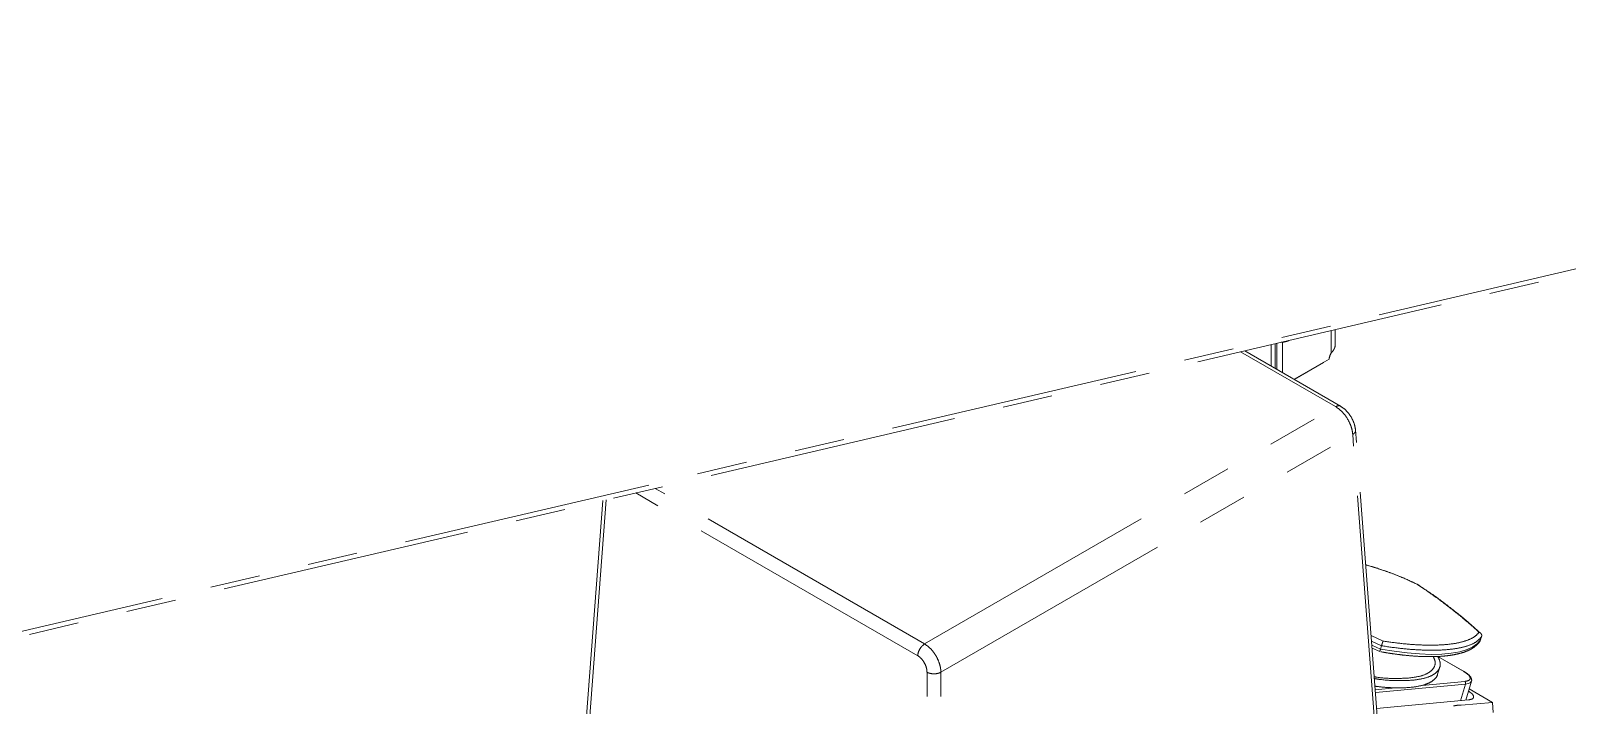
# Paper-space layout 'Blatt1' of a CAD drawing. Header units: millimetres. Extents: x 0 to 1189, y 0 to 841.
# Drawn here: x 772.59 to 811.63, y 144.65 to 161.78 of the extents above; entities that cross this region are included whole.
import ezdxf

# ---------------------------------------------------------------- set-up
doc = ezdxf.new("R2010")
doc.units = ezdxf.units.MM
doc.linetypes.add('PHANTOM', pattern=[12.7, 6.35, -1.27, 1.27, -1.27, 1.27, -1.27])

psp = doc.layouts.new('Blatt1')

# ---------------------------------------------------------------- linework, layer by layer
at = {"color": 7, "linetype": 'PHANTOM', "lineweight": 18}
for p, q in [((765.136, 144.717), (837.724, 161.648)), ((804.202, 153.204), (804.202, 153.829)), ((804.248, 153.178), (804.248, 153.84)), ((804.39, 153.096), (804.39, 153.869)), ((805.73, 153.787), (805.73, 154.186)), ((805.867, 152.243), (803.431, 153.649)), ((805.576, 153.441), (804.684, 152.926)), ((804.691, 152.922), (805.434, 153.351)), ((805.434, 153.359), (805.434, 153.351)), ((806.847, 143.726), (806.248, 151.641)), ((787.125, 149.846), (786.561, 142.389)), ((807.898, 147.665), (807.83, 147.711)), ((806.668, 146.096), (806.864, 146.009)), ((806.907, 146.156), (806.883, 146.074)), ((806.907, 146.157), (806.907, 146.156)), ((809.425, 146.309), (809.45, 146.391)), ((809.45, 146.391), (809.45, 146.391)), ((808.332, 145.434), (808.387, 145.616)), ((809.001, 145.507), (808.342, 145.887)), ((809.047, 144.775), (809.192, 145.257)), ((809.134, 145.065), (809.731, 144.72)), ((809.114, 144.782), (806.783, 144.566)), ((808.934, 144.647), (809.731, 144.72)), ((809.731, 144.72), (809.741, 144.461))]:
    psp.add_line(p, q, dxfattribs=at)
at = {"color": 8, "linetype": 'PHANTOM', "lineweight": 18}
for p, q in [((837.768, 161.779), (765.18, 144.849)), ((805.627, 153.588), (805.627, 154.162)), ((805.742, 152.231), (803.327, 153.625)), ((804.1, 153.805), (804.1, 153.263)), ((795.3, 146.203), (805.742, 152.231)), ((795.713, 145.484), (806.176, 151.524)), ((806.773, 143.631), (806.176, 151.524)), ((795.123, 145.906), (787.96, 150.041)), ((795.3, 146.203), (788.453, 150.156)), ((787.207, 149.865), (786.634, 142.284)), ((806.946, 146.276), (806.643, 146.422)), ((806.654, 146.272), (806.907, 146.156)), ((806.883, 146.074), (806.662, 146.172)), ((808.339, 145.884), (808.989, 145.509)), ((795.36, 137.246), (795.36, 145.484)), ((795.713, 137.246), (795.713, 145.484)), ((809.02, 145.251), (807.944, 145.152)), ((807.26, 145.089), (806.747, 145.042)), ((809.041, 145.185), (806.752, 144.974)), ((809.041, 145.185), (808.915, 144.763))]:
    psp.add_line(p, q, dxfattribs=at)
at = {"color": 8, "linetype": 'PHANTOM', "lineweight": 18, "flags": 128}
for points in [[(809.425, 146.309), (809.346, 146.213), (809.231, 146.13), (809.08, 146.061), (808.896, 146.007), (808.681, 145.969), (808.437, 145.946), (808.166, 145.94), (807.872, 145.95), (807.558, 145.975), (807.227, 146.017), (806.883, 146.074)], [(809.192, 145.257), (809.187, 145.247), (809.159, 145.218), (809.11, 145.197), (809.041, 145.185)]]:
    psp.add_lwpolyline(points, dxfattribs=at)
at = {"color": 7, "linetype": 'PHANTOM', "lineweight": 18, "flags": 128}
psp.add_lwpolyline([(809.001, 145.507), (808.995, 145.509), (808.989, 145.509)], dxfattribs=at)
at = {"color": 7, "linetype": 'PHANTOM', "lineweight": 18}
for centre, radius, start, end in [((804.325, 154.453), 0.588, 273.5668, 292.691), ((805.956, 153.391), 0.384, 149.0482, 172.4361)]:
    psp.add_arc(centre, radius, start, end, dxfattribs=at)
at = {"color": 8, "linetype": 'PHANTOM', "lineweight": 18}
psp.add_arc((808.986, 145.204), 0.0585, 341.7754, 54.5926, dxfattribs=at)
at = {"color": 7, "linetype": 'PHANTOM', "lineweight": 18}
for points, knots in [([(805.726, 153.787), (805.727, 153.777), (805.729, 153.749), (805.7, 153.687), (805.662, 153.629), (805.634, 153.596), (805.627, 153.588)], [0, 0, 0, 0, 0.183444, 0.528673, 0.885381, 1, 1, 1, 1]), ([(806.249, 151.636), (806.239, 151.692), (806.221, 151.806), (806.131, 151.985), (806.008, 152.145), (805.914, 152.21), (805.867, 152.243)], [0, 0, 0, 0, 0.250079, 0.499996, 0.749895, 1, 1, 1, 1]), ([(807.773, 147.736), (807.696, 147.773), (807.527, 147.855), (807.243, 147.971), (806.911, 148.09), (806.667, 148.171), (806.52, 148.211), (806.507, 148.214)], [0, 0, 0, 0, 0.212444, 0.462918, 0.687229, 0.972694, 1, 1, 1, 1]), ([(807.838, 147.705), (807.837, 147.706), (807.834, 147.711), (807.824, 147.716), (807.814, 147.718), (807.809, 147.719)], [0, 0, 0, 0, 0.121013, 0.531539, 1, 1, 1, 1]), ([(809.424, 146.476), (809.333, 146.558), (809.098, 146.772), (808.707, 147.088), (808.289, 147.405), (808.016, 147.586), (807.898, 147.665)], [0, 0, 0, 0, 0.1829296, 0.4782735, 0.7741989, 1, 1, 1, 1]), ([(809.385, 146.501), (809.397, 146.497), (809.419, 146.487), (809.443, 146.46), (809.456, 146.426), (809.452, 146.403), (809.45, 146.391)], [0, 0, 0, 0, 0.250797, 0.501185, 0.760905, 1, 1, 1, 1]), ([(806.883, 146.074), (806.881, 146.068), (806.877, 146.056), (806.873, 146.04), (806.869, 146.027), (806.865, 146.014), (806.863, 146.006), (806.865, 146.011), (806.867, 146.014)], [0, 0, 0, 0, 0.12343, 0.249187, 0.371952, 0.500023, 0.749528, 1, 1, 1, 1]), ([(806.892, 146.004), (806.957, 145.993), (807.103, 145.967), (807.327, 145.936), (807.563, 145.909), (807.792, 145.891), (808.011, 145.881), (808.22, 145.88), (808.415, 145.888), (808.596, 145.905), (808.762, 145.931), (808.912, 145.966), (809.047, 146.009), (809.165, 146.062), (809.267, 146.124), (809.35, 146.198), (809.401, 146.255), (809.416, 146.29), (809.418, 146.293)], [0, 0, 0, 0, 0.051597, 0.117754, 0.184889, 0.252619, 0.320657, 0.388787, 0.456843, 0.524705, 0.592296, 0.659587, 0.726611, 0.793469, 0.860203, 0.926918, 0.994073, 1, 1, 1, 1]), ([(806.907, 146.157), (806.911, 146.168), (806.918, 146.192), (806.93, 146.228), (806.94, 146.258), (806.944, 146.27), (806.946, 146.276)], [0, 0, 0, 0, 0.239082, 0.498815, 0.749203, 1, 1, 1, 1]), ([(808.337, 145.89), (808.362, 145.836), (808.418, 145.716), (808.382, 145.561), (808.251, 145.426), (808.025, 145.328), (807.803, 145.297), (807.692, 145.282)], [0, 0, 0, 0, 0.170044, 0.377533, 0.585022, 0.792511, 1, 1, 1, 1]), ([(807.692, 145.282), (807.566, 145.276), (807.313, 145.264), (806.975, 145.284), (806.768, 145.317), (806.726, 145.324)], [0, 0, 0, 0, 0.444195, 0.88839, 1, 1, 1, 1]), ([(808.33, 145.435), (808.329, 145.43), (808.325, 145.382), (808.261, 145.308), (808.139, 145.215), (808.009, 145.173), (807.944, 145.152)], [0, 0, 0, 0, 0.033992, 0.355995, 0.677997, 1, 1, 1, 1]), ([(809.19, 145.255), (809.191, 145.257), (809.202, 145.276), (809.195, 145.319), (809.169, 145.373), (809.12, 145.426), (809.06, 145.472), (809.014, 145.498), (808.999, 145.506)], [0, 0, 0, 0, 0.018559, 0.227554, 0.409397, 0.653217, 0.885918, 1, 1, 1, 1]), ([(807.26, 145.089), (807.151, 145.093), (806.987, 145.099), (806.802, 145.123), (806.741, 145.132)], [0, 0, 0, 0, 0.664649, 1, 1, 1, 1]), ([(809.116, 145.005), (809.147, 144.984), (809.221, 144.935), (809.258, 144.864), (809.232, 144.804), (809.153, 144.789), (809.114, 144.782)], [0, 0, 0, 0, 0.196443, 0.464295, 0.732148, 1, 1, 1, 1])]:
    psp.add_open_spline(points, degree=3, knots=knots, dxfattribs=at)
at = {"color": 8, "linetype": 'PHANTOM', "lineweight": 18}
for points, knots in [([(805.742, 152.231), (805.764, 152.24), (805.808, 152.259), (805.852, 152.258), (805.866, 152.243), (805.866, 152.243)], [0, 0, 0, 0, 0.4861552, 0.9723103, 1, 1, 1, 1]), ([(806.176, 151.524), (806.172, 151.563), (806.163, 151.637), (806.12, 151.776), (806.038, 151.941), (805.903, 152.118), (805.795, 152.194), (805.742, 152.231)], [0, 0, 0, 0, 0.15197, 0.286229, 0.500809, 0.756774, 1, 1, 1, 1]), ([(806.247, 151.635), (806.248, 151.633), (806.255, 151.613), (806.235, 151.571), (806.196, 151.54), (806.176, 151.524)], [0, 0, 0, 0, 0.052635, 0.526318, 1, 1, 1, 1]), ([(806.507, 148.215), (806.652, 148.172), (806.963, 148.078), (807.41, 147.909), (807.676, 147.783), (807.809, 147.719)], [0, 0, 0, 0, 0.302533, 0.651982, 1, 1, 1, 1]), ([(807.809, 147.719), (807.876, 147.675), (808.018, 147.581), (808.242, 147.425), (808.479, 147.251), (808.716, 147.068), (808.952, 146.877), (809.174, 146.69), (809.32, 146.56), (809.385, 146.501)], [0, 0, 0, 0, 0.124571, 0.263764, 0.417593, 0.571417, 0.714286, 0.871161, 1, 1, 1, 1]), ([(809.385, 146.501), (809.352, 146.462), (809.284, 146.385), (809.101, 146.295), (808.861, 146.228), (808.565, 146.186), (808.219, 146.169), (807.829, 146.178), (807.404, 146.211), (807.099, 146.255), (806.946, 146.276)], [0, 0, 0, 0, 0.1254766, 0.2506496, 0.3753018, 0.4999974, 0.6246944, 0.7493492, 0.8745224, 1, 1, 1, 1]), ([(795.713, 145.484), (795.711, 145.524), (795.705, 145.6), (795.667, 145.741), (795.591, 145.91), (795.46, 146.09), (795.352, 146.166), (795.3, 146.203)], [0, 0, 0, 0, 0.151972, 0.286232, 0.500809, 0.756776, 1, 1, 1, 1]), ([(809.45, 146.391), (809.416, 146.349), (809.347, 146.266), (809.156, 146.171), (808.908, 146.101), (808.603, 146.057), (808.246, 146.04), (807.841, 146.05), (807.394, 146.086), (807.07, 146.133), (806.907, 146.157)], [0, 0, 0, 0, 0.127652, 0.253532, 0.377646, 0.499998, 0.622355, 0.746471, 0.872351, 1, 1, 1, 1]), ([(795.36, 145.484), (795.357, 145.522), (795.35, 145.601), (795.296, 145.729), (795.216, 145.84), (795.153, 145.884), (795.123, 145.906)], [0, 0, 0, 0, 0.24077, 0.500153, 0.75944, 1, 1, 1, 1]), ([(808.223, 145.882), (808.241, 145.842), (808.287, 145.74), (808.252, 145.602), (808.128, 145.474), (807.913, 145.38), (807.702, 145.352), (807.596, 145.337)], [0, 0, 0, 0, 0.137516, 0.353137, 0.568758, 0.784379, 1, 1, 1, 1]), ([(807.596, 145.337), (807.476, 145.332), (807.236, 145.32), (806.929, 145.337), (806.747, 145.366), (806.723, 145.37)], [0, 0, 0, 0, 0.463913, 0.927826, 1, 1, 1, 1]), ([(808.989, 145.509), (809.034, 145.48), (809.101, 145.436), (809.147, 145.38), (809.163, 145.339), (809.156, 145.305), (809.121, 145.269), (809.06, 145.258), (809.02, 145.251)], [0, 0, 0, 0, 0.2394568, 0.3683607, 0.5, 0.6316393, 0.7605432, 1, 1, 1, 1])]:
    psp.add_open_spline(points, degree=3, knots=knots, dxfattribs=at)
for points in [[(795.123, 145.906), (795.127, 145.934), (795.134, 145.989), (795.175, 146.077), (795.232, 146.155), (795.277, 146.187), (795.3, 146.203)], [(795.36, 145.484), (795.386, 145.473), (795.438, 145.452), (795.537, 145.442), (795.636, 145.452), (795.688, 145.473), (795.713, 145.484)]]:
    psp.add_open_spline(points, degree=3, dxfattribs=at)
at = {"color": 7, "linetype": 'PHANTOM', "lineweight": 18}
for points in [[(807.944, 145.152), (807.847, 145.131), (807.655, 145.09), (807.392, 145.089), (807.26, 145.089)], [(808.74, 144.629), (808.766, 144.635), (808.818, 144.648), (808.895, 144.647), (808.934, 144.647)]]:
    psp.add_open_spline(points, degree=3, dxfattribs=at)

doc.saveas('drawing.dxf')
